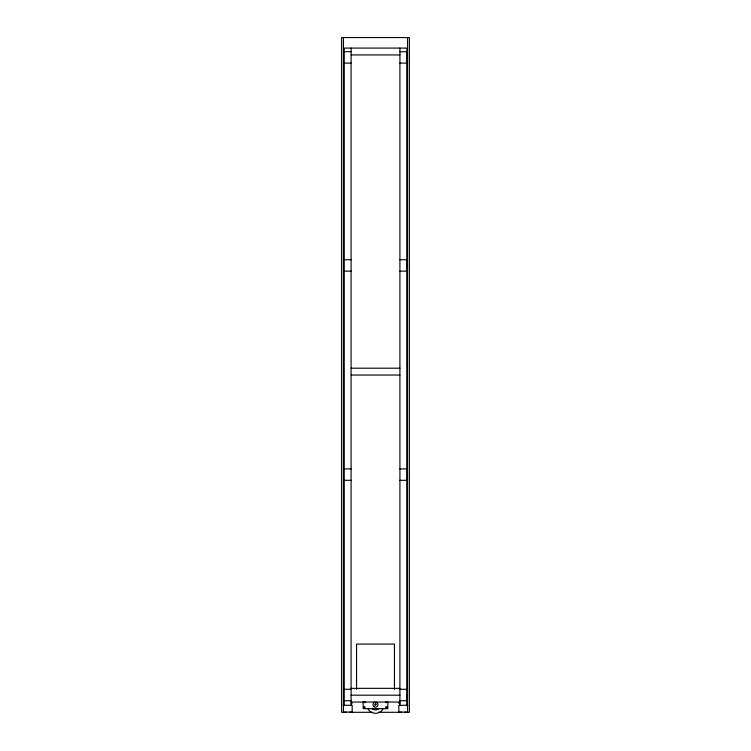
<?xml version="1.0" encoding="UTF-8"?>
<svg xmlns="http://www.w3.org/2000/svg" width="751" height="751" viewBox="0 0 751 751"><rect width="100%" height="100%" fill="white"/><g stroke="black" fill="none" stroke-linecap="round" stroke-linejoin="round"><path stroke-width="1.13" d="M363.888 701.866L364.545 702.729L365.211 701.866M385.789 701.866L386.455 702.729L387.112 701.866M375.265 703.781C373.285 707.245 378.401 703.584 375.265 704.241L375.735 703.781M344.24 51.697L351.083 51.697M399.917 51.697L407.446 51.697L407.446 63.103L399.917 63.103M351.083 54.936L399.917 54.936M344.24 63.103L351.083 63.103M344.24 259.733L351.083 259.733M399.917 259.733L407.446 259.733L407.446 271.139L399.917 271.139M344.24 271.139L351.083 271.139M351.083 368.197L399.917 368.197M351.083 375.04L399.917 375.04M344.24 468.906L351.083 468.906M399.917 468.906L407.446 468.906L407.446 480.311L399.917 480.311M344.24 480.311L351.083 480.311M351.083 688.348L399.917 688.348M344.24 689.305L351.083 689.305M399.917 689.305L407.446 689.305L407.446 700.721L399.917 700.721M351.083 695.191L399.917 695.191M344.24 700.721L351.083 700.721M351.083 702.044L399.917 702.044M351.083 703.18L352.228 703.18M398.772 703.18L399.917 703.18M343.16 705.283L352.163 705.283L352.163 712.061L343.16 712.061M407.84 705.283L398.837 705.283L398.837 712.061L407.84 712.061M346.286 712.305L341.611 712.305L341.611 37.55L409.389 37.55L409.389 712.305L404.714 712.305M349.271 712.305L372.59 712.305M378.41 712.305L401.729 712.305M407.558 37.55L407.558 712.305M406.76 705.283L406.76 48.092L344.24 48.092L344.24 705.283M399.917 48.092L399.917 705.283M394.444 689.258L394.444 644.076L356.556 644.076L356.556 689.258M387.826 701.809L387.826 708.662L363.174 708.662L363.174 701.809M351.083 48.092L351.083 705.283M343.442 37.55L343.442 712.305M383.01 709A8.674 8.674 0 0 1 367.99 709M379.208 708.371A5.248 5.248 0 0 1 371.792 708.371M363.888 707.113C364.723 709.723 365.915 705.264 363.888 707.113M385.789 707.113C386.634 709.723 387.826 705.264 385.789 707.113M374.242 706.841A2.506 2.506 0 0 0 378.006 704.663A2.506 2.506 0 0 0 374.242 702.495A2.506 2.506 0 0 0 374.242 706.841"/></g></svg>
